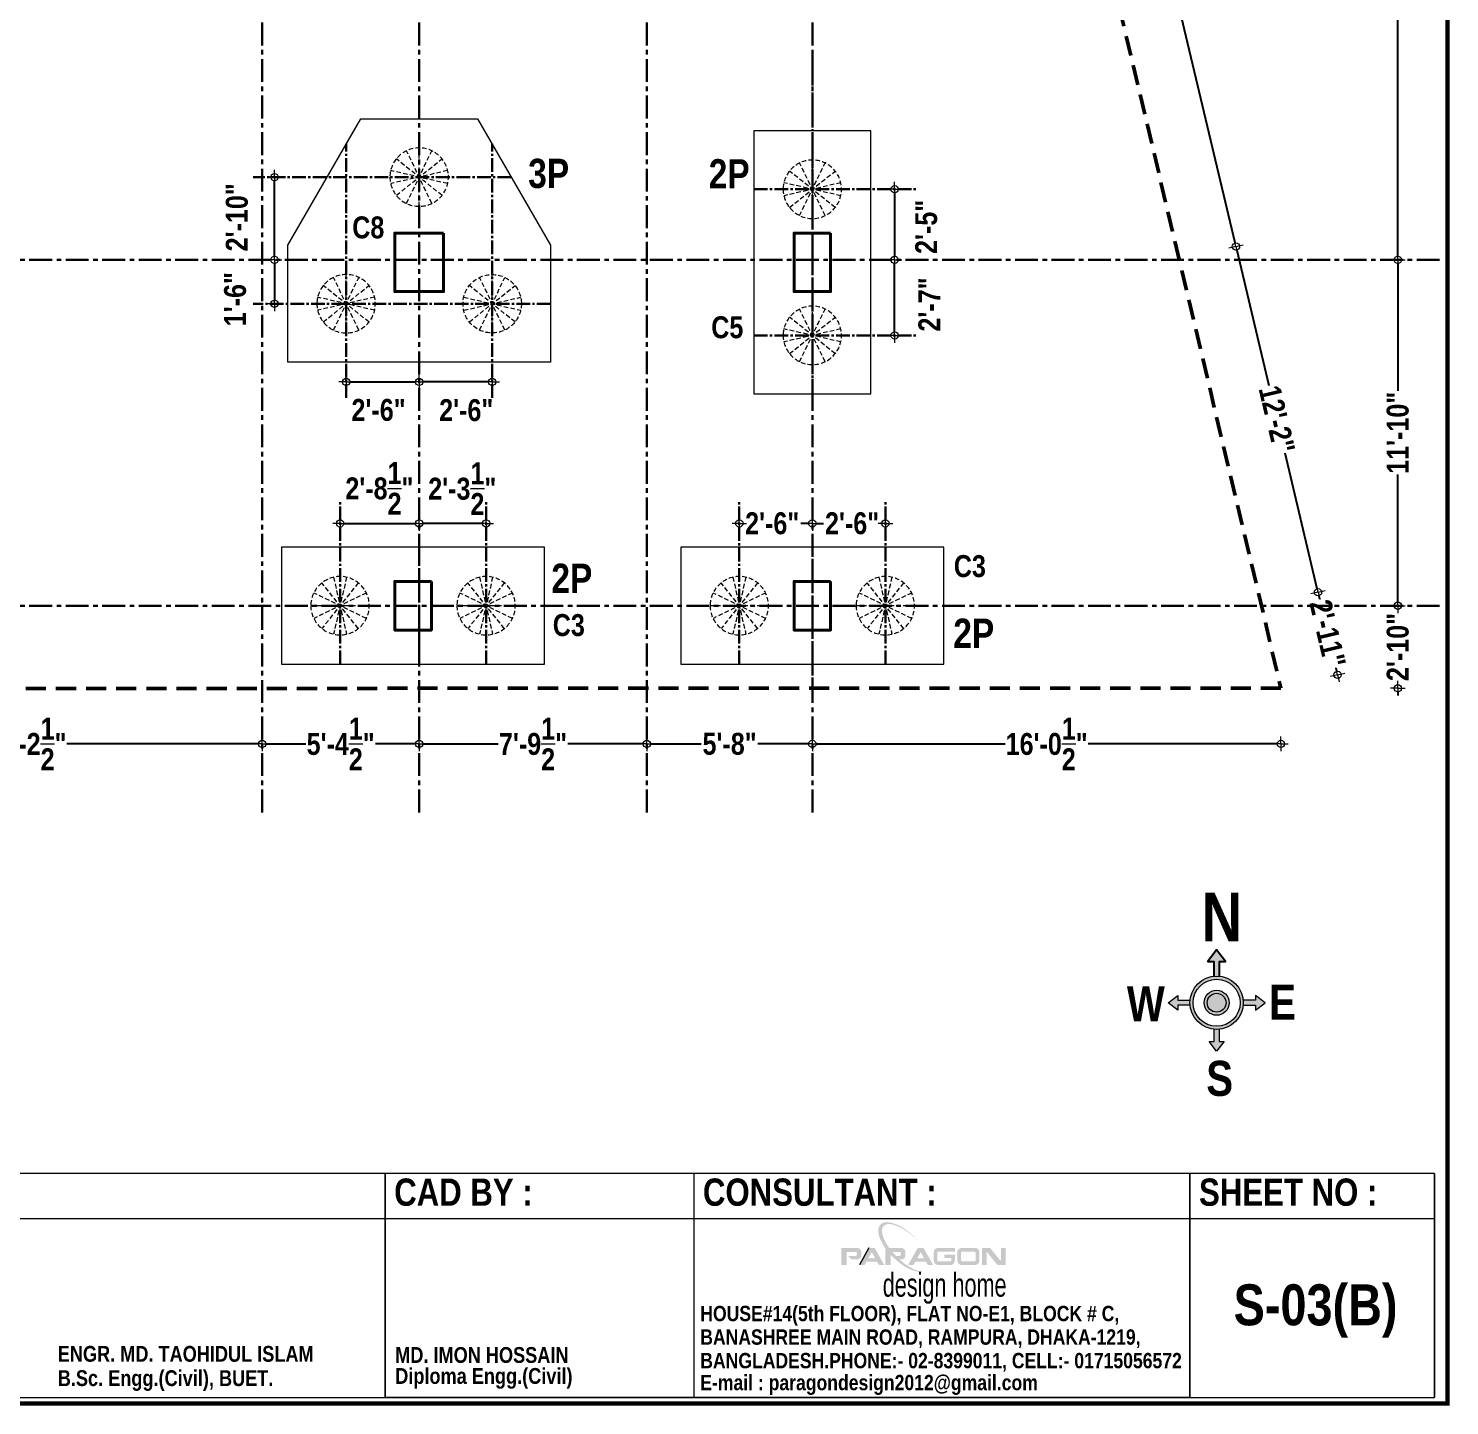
# Model space of a CAD drawing. Header units: inches. Extents: x 64086 to 138972, y -13497 to 16809.
# Drawn here: x 99303 to 99887, y -13497 to -12932 of the extents above; entities that cross this region are included whole.
import ezdxf
from ezdxf.enums import TextEntityAlignment as Align

# ---------------------------------------------------------------- set-up
doc = ezdxf.new("R2010")
doc.units = ezdxf.units.IN
doc.header["$LTSCALE"] = 0.5
doc.header["$MEASUREMENT"] = 0
doc.header["$PDMODE"] = 2
for name, pattern in [('CENTER', [2, 1.25, -0.25, 0.25, -0.25]), ('CENTER2', [1.125, 0.75, -0.125, 0.125, -0.125]), ('DASHED', [0.75, 0.5, -0.25]), ('DASHED2', [0.375, 0.25, -0.125])]:
    doc.linetypes.add(name, pattern=pattern)
for name, color, linetype, lineweight in [('A-LINE', 252, 'Continuous', 15), ('A-TAXT', 250, 'Continuous', 25), ('Boundary', 6, 'DASHED', 50), ('BOX', 253, 'Continuous', 15), ('C.L.', 17, 'CENTER', 13), ('C.Line', 135, 'CENTER2', 13), ('Colm txt', 3, 'Continuous', 9), ('Column', 1, 'Continuous', 40), ('DIM', 5, 'Continuous', 13), ('LOGO', 7, 'Continuous', 9), ('P.cap', 4, 'Continuous', 20), ('P.Text', 6, 'Continuous', 5), ('pile', 243, 'DASHED2', 20), ('TITLE', 7, 'Continuous', 9)]:
    doc.layers.add(name, color=color, linetype=linetype, lineweight=lineweight)
doc.styles.add('SIMPLEX', font='ARIALNB.TTF')
doc.styles.get("Standard").update_dxf_attribs({"font": 'ARIALNB.TTF'})
doc.styles.add('STYLE1', font='ARIALN.TTF', dxfattribs={"width": 0.8})
doc.dimstyles.new('Column Dim', dxfattribs={"dimtxt": 9, "dimasz": 1.5, "dimexe": 13.25, "dimexo": 11, "dimgap": 1, "dimtad": 0, "dimdec": 1, "dimzin": 0, "dimdsep": 46, "dimlunit": 4, "dimtxsty": 'Standard', "dimblk": 'DIM', "dimcen": 0, "dimse1": 1, "dimse2": 1, "dimclrd": 5, "dimclre": 5, "dimclrt": 7, "dimadec": 0, "dimazin": 0, "dimtfac": 1, "dimtdec": 1, "dimtofl": 0, "dimtmove": 2, "dimatfit": 3, "dimldrblk": 'DIM', "dimfxl": 1, "dimtolj": 1, "dimtzin": 0, "dimarcsym": 0})

# ---------------------------------------------------------------- blocks, each defined once
blk = doc.blocks.new('DIM')
at = {"layer": 'DIM'}
for q in [(-2, 0), (0, 2), (0, -2), (2, 0)]:
    blk.add_line((0, 0), q, dxfattribs=at)
blk.add_circle((0, 0), 1, dxfattribs=at)
blk = doc.blocks.new('*D63')
at = {"layer": 'Defpoints', "color": 0, "ltscale": 15, "transparency": 16777216}
for p in [(99799.22, -13021.25), (99775.95, -13026.77), (99809.66, -13168.77)]:
    blk.add_point(p, dxfattribs=at)
at = {"layer": 'DIM', "color": 5, "lineweight": -2, "ltscale": 15, "transparency": 16777216}
for p, q in [((99799.57, -13022.71), (99812.77, -13078.32)), ((99832.58, -13161.79), (99819.38, -13106.19))]:
    blk.add_line(p, q, dxfattribs=at)
at = {"layer": 'DIM', "color": 5, "lineweight": -2, "ltscale": 15, "transparency": 16777216, "xscale": 1.5, "yscale": 1.5, "zscale": 1.5}
for p, rotation in [((99799.22, -13021.25), 103.3517985176645), ((99832.92, -13163.25), 283.3517985176646)]:
    blk.add_blockref('DIM', p, dxfattribs=dict(at, rotation=rotation))
at = {"layer": 'DIM', "color": 7, "ltscale": 15, "transparency": 16777216, "insert": (99816.07, -13092.25), "char_height": 9, "attachment_point": 5, "rotation": 283.3518}
blk.add_mtext('\\A1;12\'-2"', dxfattribs=at)
blk = doc.blocks.new('*D64')
at = {"layer": 'Defpoints', "color": 0, "ltscale": 15, "transparency": 16777216}
for p in [(99742.88, -12783.88), (99719.61, -12789.41), (99775.95, -13026.77)]:
    blk.add_point(p, dxfattribs=at)
at = {"layer": 'DIM', "color": 5, "lineweight": -2, "ltscale": 15, "transparency": 16777216}
for p, q in [((99743.23, -12785.34), (99767.68, -12888.36)), ((99798.87, -13019.79), (99774.42, -12916.77))]:
    blk.add_line(p, q, dxfattribs=at)
at = {"layer": 'DIM', "color": 5, "lineweight": -2, "ltscale": 15, "transparency": 16777216, "xscale": 1.5, "yscale": 1.5, "zscale": 1.5}
for p, rotation in [((99742.88, -12783.88), 103.3517985176566), ((99799.22, -13021.25), 283.3517985176567)]:
    blk.add_blockref('DIM', p, dxfattribs=dict(at, rotation=rotation))
at = {"layer": 'DIM', "color": 7, "ltscale": 15, "transparency": 16777216, "insert": (99771.05, -12902.57), "char_height": 9, "attachment_point": 5, "rotation": 283.3518}
blk.add_mtext('\\A1;20\'-4"', dxfattribs=at)
blk = doc.blocks.new('*D72')
at = {"layer": 'Defpoints', "color": 0, "ltscale": 15, "transparency": 16777216}
for p in [(99204.67, -13225.54), (99399.15, -13225.54), (99399.15, -13225.54)]:
    blk.add_point(p, dxfattribs=at)
at = {"layer": 'DIM', "color": 5, "lineweight": -2, "ltscale": 15, "transparency": 16777216}
for p, q in [((99206.17, -13225.54), (99284.86, -13225.54)), ((99397.65, -13225.54), (99318.96, -13225.54))]:
    blk.add_line(p, q, dxfattribs=at)
at = {"layer": 'DIM', "color": 5, "lineweight": -2, "ltscale": 15, "transparency": 16777216, "xscale": 1.5, "yscale": 1.5, "zscale": 1.5, "rotation": 180}
blk.add_blockref('DIM', (99204.67, -13225.54), dxfattribs=at)
at = {"layer": 'DIM', "color": 5, "lineweight": -2, "ltscale": 15, "transparency": 16777216, "xscale": 1.5, "yscale": 1.5, "zscale": 1.5}
blk.add_blockref('DIM', (99399.15, -13225.54), dxfattribs=at)
at = {"layer": 'DIM', "color": 7, "ltscale": 15, "transparency": 16777216, "insert": (99301.91, -13225.54), "char_height": 9, "attachment_point": 5}
blk.add_mtext('\\A1;16\'-2{\\H1.000000x;\\S1/2;}"', dxfattribs=at)
blk = doc.blocks.new('*D73')
at = {"layer": 'Defpoints', "color": 0, "ltscale": 15, "transparency": 16777216}
for p in [(99399.15, -13225.54), (99463.65, -13225.54), (99463.65, -13225.54)]:
    blk.add_point(p, dxfattribs=at)
at = {"layer": 'DIM', "color": 5, "lineweight": -2, "ltscale": 15, "transparency": 16777216}
for p, q in [((99400.65, -13225.54), (99417.04, -13225.54)), ((99462.15, -13225.54), (99445.77, -13225.54))]:
    blk.add_line(p, q, dxfattribs=at)
at = {"layer": 'DIM', "color": 5, "lineweight": -2, "ltscale": 15, "transparency": 16777216, "xscale": 1.5, "yscale": 1.5, "zscale": 1.5, "rotation": 180}
blk.add_blockref('DIM', (99399.15, -13225.54), dxfattribs=at)
at = {"layer": 'DIM', "color": 5, "lineweight": -2, "ltscale": 15, "transparency": 16777216, "xscale": 1.5, "yscale": 1.5, "zscale": 1.5}
blk.add_blockref('DIM', (99463.65, -13225.54), dxfattribs=at)
at = {"layer": 'DIM', "color": 7, "ltscale": 15, "transparency": 16777216, "insert": (99431.4, -13225.54), "char_height": 9, "attachment_point": 5}
blk.add_mtext('\\A1;5\'-4{\\H1.000000x;\\S1/2;}"', dxfattribs=at)
blk = doc.blocks.new('*D74')
at = {"layer": 'Defpoints', "color": 0, "ltscale": 15, "transparency": 16777216}
for p in [(99463.65, -13225.54), (99557.18, -13225.54), (99557.18, -13225.54)]:
    blk.add_point(p, dxfattribs=at)
at = {"layer": 'DIM', "color": 5, "lineweight": -2, "ltscale": 15, "transparency": 16777216}
for p, q in [((99465.15, -13225.54), (99496.04, -13225.54)), ((99555.68, -13225.54), (99524.79, -13225.54))]:
    blk.add_line(p, q, dxfattribs=at)
at = {"layer": 'DIM', "color": 5, "lineweight": -2, "ltscale": 15, "transparency": 16777216, "xscale": 1.5, "yscale": 1.5, "zscale": 1.5, "rotation": 180}
blk.add_blockref('DIM', (99463.65, -13225.54), dxfattribs=at)
at = {"layer": 'DIM', "color": 5, "lineweight": -2, "ltscale": 15, "transparency": 16777216, "xscale": 1.5, "yscale": 1.5, "zscale": 1.5}
blk.add_blockref('DIM', (99557.18, -13225.54), dxfattribs=at)
at = {"layer": 'DIM', "color": 7, "ltscale": 15, "transparency": 16777216, "insert": (99510.42, -13225.54), "char_height": 9, "attachment_point": 5}
blk.add_mtext('\\A1;7\'-9{\\H1.000000x;\\S1/2;}"', dxfattribs=at)
blk = doc.blocks.new('*D75')
at = {"layer": 'Defpoints', "color": 0, "ltscale": 15, "transparency": 16777216}
for p in [(99557.18, -13225.54), (99625.18, -13225.54), (99625.18, -13225.54)]:
    blk.add_point(p, dxfattribs=at)
at = {"layer": 'DIM', "color": 5, "lineweight": -2, "ltscale": 15, "transparency": 16777216}
for p, q in [((99558.68, -13225.54), (99579.55, -13225.54)), ((99623.68, -13225.54), (99602.81, -13225.54))]:
    blk.add_line(p, q, dxfattribs=at)
at = {"layer": 'DIM', "color": 5, "lineweight": -2, "ltscale": 15, "transparency": 16777216, "xscale": 1.5, "yscale": 1.5, "zscale": 1.5, "rotation": 180}
blk.add_blockref('DIM', (99557.18, -13225.54), dxfattribs=at)
at = {"layer": 'DIM', "color": 5, "lineweight": -2, "ltscale": 15, "transparency": 16777216, "xscale": 1.5, "yscale": 1.5, "zscale": 1.5}
blk.add_blockref('DIM', (99625.18, -13225.54), dxfattribs=at)
at = {"layer": 'DIM', "color": 7, "ltscale": 15, "transparency": 16777216, "insert": (99591.18, -13225.54), "char_height": 9, "attachment_point": 5}
blk.add_mtext('\\A1;5\'-8"', dxfattribs=at)
blk = doc.blocks.new('*D76')
at = {"layer": 'Defpoints', "color": 0, "ltscale": 15, "transparency": 16777216}
for p in [(99817.7, -13202.68), (99625.18, -13225.54), (99817.7, -13225.54)]:
    blk.add_point(p, dxfattribs=at)
at = {"layer": 'DIM', "color": 5, "lineweight": -2, "ltscale": 15, "transparency": 16777216}
for p, q in [((99626.68, -13225.54), (99704.39, -13225.54)), ((99816.2, -13225.54), (99738.49, -13225.54))]:
    blk.add_line(p, q, dxfattribs=at)
at = {"layer": 'DIM', "color": 5, "lineweight": -2, "ltscale": 15, "transparency": 16777216, "xscale": 1.5, "yscale": 1.5, "zscale": 1.5, "rotation": 180}
blk.add_blockref('DIM', (99625.18, -13225.54), dxfattribs=at)
at = {"layer": 'DIM', "color": 5, "lineweight": -2, "ltscale": 15, "transparency": 16777216, "xscale": 1.5, "yscale": 1.5, "zscale": 1.5}
blk.add_blockref('DIM', (99817.7, -13225.54), dxfattribs=at)
at = {"layer": 'DIM', "color": 7, "ltscale": 15, "transparency": 16777216, "insert": (99721.44, -13225.54), "char_height": 9, "attachment_point": 5}
blk.add_mtext('\\A1;16\'-0{\\H1.000000x;\\S1/2;}"', dxfattribs=at)
blk = doc.blocks.new('*D77')
at = {"layer": 'Defpoints', "color": 0, "ltscale": 15, "transparency": 16777216}
for p in [(99809.66, -13168.77), (99840.97, -13197.16), (99817.7, -13202.68)]:
    blk.add_point(p, dxfattribs=at)
at = {"layer": 'DIM', "color": 5, "lineweight": -2, "ltscale": 15, "transparency": 16777216}
for p, q in [((99833.27, -13164.71), (99833.58, -13166)), ((99840.63, -13195.7), (99840.32, -13194.41))]:
    blk.add_line(p, q, dxfattribs=at)
at = {"layer": 'DIM', "color": 5, "lineweight": -2, "ltscale": 15, "transparency": 16777216, "xscale": 1.5, "yscale": 1.5, "zscale": 1.5}
for p, rotation in [((99832.92, -13163.25), 103.3517985176566), ((99840.97, -13197.16), 283.3517985176567)]:
    blk.add_blockref('DIM', p, dxfattribs=dict(at, rotation=rotation))
at = {"layer": 'DIM', "color": 7, "ltscale": 15, "transparency": 16777216, "insert": (99836.95, -13180.21), "char_height": 9, "attachment_point": 5, "rotation": 283.3518}
blk.add_mtext('\\A1;2\'-11"', dxfattribs=at)
blk = doc.blocks.new('*D78')
at = {"layer": 'Defpoints', "color": 0, "ltscale": 15, "transparency": 16777216}
for p in [(99817.7, -13168.77), (99865.7, -13168.77), (99817.7, -13202.68)]:
    blk.add_point(p, dxfattribs=at)
at = {"layer": 'DIM', "color": 5, "lineweight": -2, "ltscale": 15, "transparency": 16777216}
for p, q in [((99865.7, -13167.27), (99865.7, -13165.77)), ((99865.7, -13204.18), (99865.7, -13205.68))]:
    blk.add_line(p, q, dxfattribs=at)
at = {"layer": 'DIM', "color": 5, "lineweight": -2, "ltscale": 15, "transparency": 16777216, "xscale": 1.5, "yscale": 1.5, "zscale": 1.5}
for p, rotation in [((99865.7, -13168.77), 270), ((99865.7, -13202.68), 90)]:
    blk.add_blockref('DIM', p, dxfattribs=dict(at, rotation=rotation))
at = {"layer": 'DIM', "color": 7, "ltscale": 15, "transparency": 16777216, "insert": (99865.7, -13185.73), "char_height": 9, "attachment_point": 5, "rotation": 90}
blk.add_mtext('\\A1;2\'-10"', dxfattribs=at)
blk = doc.blocks.new('*D79')
at = {"layer": 'Defpoints', "color": 0, "ltscale": 15, "transparency": 16777216}
for p in [(99850.43, -13026.77), (99865.7, -13026.77), (99817.7, -13168.77)]:
    blk.add_point(p, dxfattribs=at)
at = {"layer": 'DIM', "color": 5, "lineweight": -2, "ltscale": 15, "transparency": 16777216}
for p, q in [((99865.7, -13028.27), (99865.7, -13080.59)), ((99865.7, -13167.27), (99865.7, -13114.96))]:
    blk.add_line(p, q, dxfattribs=at)
at = {"layer": 'DIM', "color": 5, "lineweight": -2, "ltscale": 15, "transparency": 16777216, "xscale": 1.5, "yscale": 1.5, "zscale": 1.5}
for p, rotation in [((99865.7, -13026.77), 90), ((99865.7, -13168.77), 270)]:
    blk.add_blockref('DIM', p, dxfattribs=dict(at, rotation=rotation))
at = {"layer": 'DIM', "color": 7, "ltscale": 15, "transparency": 16777216, "insert": (99865.7, -13097.77), "char_height": 9, "attachment_point": 5, "rotation": 90}
blk.add_mtext('\\A1;11\'-10"', dxfattribs=at)
blk = doc.blocks.new('*D80')
at = {"layer": 'Defpoints', "color": 0, "ltscale": 15, "transparency": 16777216}
for p in [(99564.68, -12789.41), (99865.7, -12789.41), (99850.43, -13026.77)]:
    blk.add_point(p, dxfattribs=at)
at = {"layer": 'DIM', "color": 5, "lineweight": -2, "ltscale": 15, "transparency": 16777216}
for p, q in [((99865.7, -12790.91), (99865.7, -12891.04)), ((99865.7, -13025.27), (99865.7, -12925.14))]:
    blk.add_line(p, q, dxfattribs=at)
at = {"layer": 'DIM', "color": 5, "lineweight": -2, "ltscale": 15, "transparency": 16777216, "xscale": 1.5, "yscale": 1.5, "zscale": 1.5}
for p, rotation in [((99865.7, -12789.41), 90), ((99865.7, -13026.77), 270)]:
    blk.add_blockref('DIM', p, dxfattribs=dict(at, rotation=rotation))
at = {"layer": 'DIM', "color": 7, "ltscale": 15, "transparency": 16777216, "insert": (99865.7, -12908.09), "char_height": 9, "attachment_point": 5, "rotation": 90}
blk.add_mtext('\\A1;19\'-9{\\H1.000000x;\\S1/2;}"', dxfattribs=at)
blk = doc.blocks.new('PILE')
at = {"layer": 'pile', "ltscale": 15}
for p, q in [((-10, 12), (-10, -12)), ((-10, 12), (-10, -12)), ((-19.38, 7.48), (-0.62, -7.48)), ((-0.62, 7.48), (-19.38, -7.48)), ((-19.38, 7.48), (-0.62, -7.48)), ((-0.62, 7.48), (-19.38, -7.48)), ((-15.21, 10.81), (-4.79, -10.81)), ((-4.79, 10.81), (-15.21, -10.81)), ((-15.21, 10.81), (-4.79, -10.81)), ((-4.79, 10.81), (-15.21, -10.81)), ((1.7, -2.67), (-21.7, 2.67)), ((1.7, 2.67), (-21.7, -2.67)), ((1.7, -2.67), (-21.7, 2.67)), ((1.7, 2.67), (-21.7, -2.67))]:
    blk.add_line(p, q, dxfattribs=at)
blk.add_circle((-10, 0), 12, dxfattribs=at)
blk = doc.blocks.new('*D94')
at = {"layer": 'Defpoints', "color": 0, "ltscale": 15, "transparency": 16777216}
for p in [(99463.65, -13134.98), (99431.15, -13144.65), (99463.65, -13144.77)]:
    blk.add_point(p, dxfattribs=at)
at = {"layer": 'DIM', "color": 5, "lineweight": -2, "ltscale": 15, "transparency": 16777216}
blk.add_line((99432.65, -13134.98), (99462.15, -13134.98), dxfattribs=at)
at = {"layer": 'DIM', "color": 5, "lineweight": -2, "ltscale": 15, "transparency": 16777216, "xscale": 1.5, "yscale": 1.5, "zscale": 1.5, "rotation": 180}
blk.add_blockref('DIM', (99431.15, -13134.98), dxfattribs=at)
at = {"layer": 'DIM', "color": 5, "lineweight": -2, "ltscale": 15, "transparency": 16777216, "xscale": 1.5, "yscale": 1.5, "zscale": 1.5}
blk.add_blockref('DIM', (99463.65, -13134.98), dxfattribs=at)
at = {"layer": 'DIM', "color": 7, "ltscale": 15, "transparency": 16777216, "insert": (99447.31, -13120.59), "char_height": 9, "attachment_point": 5}
blk.add_mtext('\\A1;2\'-8{\\H1.000000x;\\S1/2;}"', dxfattribs=at)
blk = doc.blocks.new('*D95')
at = {"layer": 'Defpoints', "color": 0, "ltscale": 15, "transparency": 16777216}
for p in [(99463.65, -13134.98), (99463.65, -13144.77), (99491.15, -13144.65)]:
    blk.add_point(p, dxfattribs=at)
at = {"layer": 'DIM', "color": 5, "lineweight": -2, "ltscale": 15, "transparency": 16777216}
blk.add_line((99489.65, -13134.98), (99465.15, -13134.98), dxfattribs=at)
at = {"layer": 'DIM', "color": 5, "lineweight": -2, "ltscale": 15, "transparency": 16777216, "xscale": 1.5, "yscale": 1.5, "zscale": 1.5, "rotation": 180}
blk.add_blockref('DIM', (99463.65, -13134.98), dxfattribs=at)
at = {"layer": 'DIM', "color": 5, "lineweight": -2, "ltscale": 15, "transparency": 16777216, "xscale": 1.5, "yscale": 1.5, "zscale": 1.5}
blk.add_blockref('DIM', (99491.15, -13134.98), dxfattribs=at)
at = {"layer": 'DIM', "color": 7, "ltscale": 15, "transparency": 16777216, "insert": (99481.36, -13120.71), "char_height": 9, "attachment_point": 5}
blk.add_mtext('\\A1;2\'-3{\\H1.000000x;\\S1/2;}"', dxfattribs=at)
blk = doc.blocks.new('*D96')
at = {"layer": 'Defpoints', "color": 0, "ltscale": 15, "transparency": 16777216}
for p in [(99625.18, -13134.98), (99595.18, -13144.65), (99625.18, -13158.77)]:
    blk.add_point(p, dxfattribs=at)
at = {"layer": 'DIM', "color": 5, "lineweight": -2, "ltscale": 15, "transparency": 16777216}
for p, q in [((99596.68, -13134.98), (99596.94, -13134.98)), ((99623.68, -13134.98), (99620.41, -13134.98))]:
    blk.add_line(p, q, dxfattribs=at)
at = {"layer": 'DIM', "color": 5, "lineweight": -2, "ltscale": 15, "transparency": 16777216, "xscale": 1.5, "yscale": 1.5, "zscale": 1.5, "rotation": 180}
blk.add_blockref('DIM', (99595.18, -13134.98), dxfattribs=at)
at = {"layer": 'DIM', "color": 5, "lineweight": -2, "ltscale": 15, "transparency": 16777216, "xscale": 1.5, "yscale": 1.5, "zscale": 1.5}
blk.add_blockref('DIM', (99625.18, -13134.98), dxfattribs=at)
at = {"layer": 'DIM', "color": 7, "ltscale": 15, "transparency": 16777216, "insert": (99608.68, -13134.98), "char_height": 9, "attachment_point": 5}
blk.add_mtext('\\A1;2\'-6"', dxfattribs=at)
blk = doc.blocks.new('*D97')
at = {"layer": 'Defpoints', "color": 0, "ltscale": 15, "transparency": 16777216}
for p in [(99625.18, -13134.98), (99655.18, -13144.65), (99625.18, -13158.77)]:
    blk.add_point(p, dxfattribs=at)
at = {"layer": 'DIM', "color": 5, "lineweight": -2, "ltscale": 15, "transparency": 16777216}
for p, q in [((99626.68, -13134.98), (99629.77, -13134.98)), ((99653.68, -13134.98), (99653.24, -13134.98))]:
    blk.add_line(p, q, dxfattribs=at)
at = {"layer": 'DIM', "color": 5, "lineweight": -2, "ltscale": 15, "transparency": 16777216, "xscale": 1.5, "yscale": 1.5, "zscale": 1.5, "rotation": 180}
blk.add_blockref('DIM', (99625.18, -13134.98), dxfattribs=at)
at = {"layer": 'DIM', "color": 5, "lineweight": -2, "ltscale": 15, "transparency": 16777216, "xscale": 1.5, "yscale": 1.5, "zscale": 1.5}
blk.add_blockref('DIM', (99655.18, -13134.98), dxfattribs=at)
at = {"layer": 'DIM', "color": 7, "ltscale": 15, "transparency": 16777216, "insert": (99641.5, -13134.98), "char_height": 9, "attachment_point": 5}
blk.add_mtext('\\A1;2\'-6"', dxfattribs=at)
blk = doc.blocks.new('*D98')
at = {"layer": 'Defpoints', "color": 0, "ltscale": 15, "transparency": 16777216}
for p in [(99649.3, -12997.77), (99649.3, -13026.77), (99658.98, -13026.77)]:
    blk.add_point(p, dxfattribs=at)
at = {"layer": 'DIM', "color": 5, "lineweight": -2, "ltscale": 15, "transparency": 16777216}
blk.add_line((99658.98, -12999.27), (99658.98, -13025.27), dxfattribs=at)
at = {"layer": 'DIM', "color": 5, "lineweight": -2, "ltscale": 15, "transparency": 16777216, "xscale": 1.5, "yscale": 1.5, "zscale": 1.5}
for p, rotation in [((99658.98, -12997.77), 90), ((99658.98, -13026.77), 270)]:
    blk.add_blockref('DIM', p, dxfattribs=dict(at, rotation=rotation))
at = {"layer": 'DIM', "color": 7, "ltscale": 15, "transparency": 16777216, "insert": (99672, -13013.21), "char_height": 9, "attachment_point": 5, "rotation": 90}
blk.add_mtext('\\A1;2\'-5"', dxfattribs=at)
blk = doc.blocks.new('*D99')
at = {"layer": 'Defpoints', "color": 0, "ltscale": 15, "transparency": 16777216}
for p in [(99649.3, -13026.77), (99658.98, -13026.77), (99649.3, -13057.77)]:
    blk.add_point(p, dxfattribs=at)
at = {"layer": 'DIM', "color": 5, "lineweight": -2, "ltscale": 15, "transparency": 16777216}
blk.add_line((99658.98, -13056.27), (99658.98, -13028.27), dxfattribs=at)
at = {"layer": 'DIM', "color": 5, "lineweight": -2, "ltscale": 15, "transparency": 16777216, "xscale": 1.5, "yscale": 1.5, "zscale": 1.5}
for p, rotation in [((99658.98, -13026.77), 90), ((99658.98, -13057.77), 270)]:
    blk.add_blockref('DIM', p, dxfattribs=dict(at, rotation=rotation))
at = {"layer": 'DIM', "color": 7, "ltscale": 15, "transparency": 16777216, "insert": (99673.24, -13045.08), "char_height": 9, "attachment_point": 5, "rotation": 90}
blk.add_mtext('\\A1;2\'-7"', dxfattribs=at)
blk = doc.blocks.new('*D100')
at = {"layer": 'Defpoints', "color": 0, "ltscale": 15, "transparency": 16777216}
for p in [(99433.65, -13068.77), (99463.65, -13068.77), (99463.65, -13076.89)]:
    blk.add_point(p, dxfattribs=at)
at = {"layer": 'DIM', "color": 5, "lineweight": -2, "ltscale": 15, "transparency": 16777216}
blk.add_line((99435.15, -13076.89), (99462.15, -13076.89), dxfattribs=at)
at = {"layer": 'DIM', "color": 5, "lineweight": -2, "ltscale": 15, "transparency": 16777216, "xscale": 1.5, "yscale": 1.5, "zscale": 1.5, "rotation": 180}
blk.add_blockref('DIM', (99433.65, -13076.89), dxfattribs=at)
at = {"layer": 'DIM', "color": 5, "lineweight": -2, "ltscale": 15, "transparency": 16777216, "xscale": 1.5, "yscale": 1.5, "zscale": 1.5}
blk.add_blockref('DIM', (99463.65, -13076.89), dxfattribs=at)
at = {"layer": 'DIM', "color": 7, "ltscale": 15, "transparency": 16777216, "insert": (99446.97, -13088.43), "char_height": 9, "attachment_point": 5}
blk.add_mtext('\\A1;2\'-6"', dxfattribs=at)
blk = doc.blocks.new('*D101')
at = {"layer": 'Defpoints', "color": 0, "ltscale": 15, "transparency": 16777216}
for p in [(99463.65, -13068.77), (99493.65, -13068.77), (99463.65, -13076.89)]:
    blk.add_point(p, dxfattribs=at)
at = {"layer": 'DIM', "color": 5, "lineweight": -2, "ltscale": 15, "transparency": 16777216}
blk.add_line((99492.15, -13076.89), (99465.15, -13076.89), dxfattribs=at)
at = {"layer": 'DIM', "color": 5, "lineweight": -2, "ltscale": 15, "transparency": 16777216, "xscale": 1.5, "yscale": 1.5, "zscale": 1.5, "rotation": 180}
blk.add_blockref('DIM', (99463.65, -13076.89), dxfattribs=at)
at = {"layer": 'DIM', "color": 5, "lineweight": -2, "ltscale": 15, "transparency": 16777216, "xscale": 1.5, "yscale": 1.5, "zscale": 1.5}
blk.add_blockref('DIM', (99493.65, -13076.89), dxfattribs=at)
at = {"layer": 'DIM', "color": 7, "ltscale": 15, "transparency": 16777216, "insert": (99482.99, -13088.51), "char_height": 9, "attachment_point": 5}
blk.add_mtext('\\A1;2\'-6"', dxfattribs=at)
blk = doc.blocks.new('*D102')
at = {"layer": 'Defpoints', "color": 0, "ltscale": 15, "transparency": 16777216}
for p in [(99404.19, -12992.77), (99425.81, -12992.77), (99409.65, -13026.77)]:
    blk.add_point(p, dxfattribs=at)
at = {"layer": 'DIM', "color": 5, "lineweight": -2, "ltscale": 15, "transparency": 16777216}
blk.add_line((99404.19, -13025.27), (99404.19, -12994.27), dxfattribs=at)
at = {"layer": 'DIM', "color": 5, "lineweight": -2, "ltscale": 15, "transparency": 16777216, "xscale": 1.5, "yscale": 1.5, "zscale": 1.5}
for p, rotation in [((99404.19, -12992.77), 90), ((99404.19, -13026.77), 270)]:
    blk.add_blockref('DIM', p, dxfattribs=dict(at, rotation=rotation))
at = {"layer": 'DIM', "color": 7, "ltscale": 15, "transparency": 16777216, "insert": (99388.78, -13009.28), "char_height": 9, "attachment_point": 5, "rotation": 90}
blk.add_mtext('\\A1;2\'-10"', dxfattribs=at)
blk = doc.blocks.new('*D103')
at = {"layer": 'Defpoints', "color": 0, "ltscale": 15, "transparency": 16777216}
for p in [(99409.65, -13026.77), (99404.19, -13044.77), (99409.65, -13044.77)]:
    blk.add_point(p, dxfattribs=at)
at = {"layer": 'DIM', "color": 5, "lineweight": -2, "ltscale": 15, "transparency": 16777216}
blk.add_line((99404.19, -13028.27), (99404.19, -13043.27), dxfattribs=at)
at = {"layer": 'DIM', "color": 5, "lineweight": -2, "ltscale": 15, "transparency": 16777216, "xscale": 1.5, "yscale": 1.5, "zscale": 1.5}
for p, rotation in [((99404.19, -13026.77), 90), ((99404.19, -13044.77), 270)]:
    blk.add_blockref('DIM', p, dxfattribs=dict(at, rotation=rotation))
at = {"layer": 'DIM', "color": 7, "ltscale": 15, "transparency": 16777216, "insert": (99388.06, -13042.89), "char_height": 9, "attachment_point": 5, "rotation": 90}
blk.add_mtext('\\A1;1\'-6"', dxfattribs=at)

msp = doc.modelspace()

# ---------------------------------------------------------------- hatches: boundary and pattern name
at = {"layer": 'A-LINE', "ltscale": 5}
for color, points in [(1, [(99790.07, -13320.92, -0.023014), (99791.28, -13320.86, -0.023014), (99792.48, -13320.92), (99792.48, -13314.86), (99794.9, -13314.86), (99791.28, -13310.07), (99787.65, -13314.86), (99790.07, -13314.86)]), (256, [(99780.37, -13330.81, 0.046053), (99780.37, -13332.82), (99775.32, -13332.82), (99775.32, -13334.84), (99771.33, -13331.82), (99775.32, -13328.8), (99775.32, -13330.81)]), (1, [(99791.28, -13327.95, 1), (99791.28, -13335.68, 1)]), (256, [(99802.18, -13330.81, -0.046053), (99802.18, -13332.82), (99807.23, -13332.82), (99807.23, -13334.84), (99811.22, -13331.82), (99807.23, -13328.8), (99807.23, -13330.81)]), (256, [(99790.27, -13342.73, 0.046053), (99792.28, -13342.73), (99792.28, -13347.77), (99794.3, -13347.77), (99791.28, -13351.77), (99788.26, -13347.77), (99790.27, -13347.77)])]:
    msp.add_hatch(color=color, dxfattribs=at).paths.add_polyline_path(points)
h = msp.add_hatch(color=256, dxfattribs=at)
h.paths.add_polyline_path([(99780.32, -13331.82), (99781.61, -13331.82, -0.414214), (99791.28, -13322.15), (99791.28, -13320.86, 0.414214)])
h.paths.add_polyline_path([(99781.61, -13331.82), (99780.32, -13331.82, 0.414214), (99791.28, -13342.77), (99791.28, -13341.48, -0.414214)])
h.paths.add_polyline_path([(99802.23, -13331.82), (99800.94, -13331.82, -0.414214), (99791.28, -13341.48), (99791.28, -13342.77, 0.414214)])
h.paths.add_polyline_path([(99800.94, -13331.82), (99802.23, -13331.82, 0.414214), (99791.28, -13320.86), (99791.28, -13322.15, -0.414214)])
h = msp.add_hatch(color=256, dxfattribs=at)
h.paths.add_polyline_path([(99787.41, -13331.82), (99786.12, -13331.82, 0.414214), (99791.28, -13336.97), (99791.28, -13335.68, -0.414214)])
h.paths.add_polyline_path([(99791.28, -13335.68), (99791.28, -13336.97, 0.414214), (99796.43, -13331.82), (99795.14, -13331.82, -0.414214)])
h.paths.add_polyline_path([(99795.14, -13331.82), (99796.43, -13331.82, 0.414214), (99791.28, -13326.66), (99791.28, -13327.95, -0.414214)])
h.paths.add_polyline_path([(99791.28, -13327.95), (99791.28, -13326.66, 0.414214), (99786.12, -13331.82), (99787.41, -13331.82, -0.414214)])
at = {"layer": 'LOGO'}
h = msp.add_hatch(color=1, dxfattribs=at)
edge = h.paths.add_edge_path()
edge.add_spline(control_points=[(99656.77, -13432.51), (99656.41, -13432.02), (99655.89, -13431.2), (99655.28, -13430.12), (99654.8, -13429.2), (99654.43, -13428.34), (99654.13, -13427.52), (99653.94, -13426.78), (99653.85, -13426.03), (99653.73, -13425.17), (99653.95, -13424.36), (99654.3, -13423.64), (99654.75, -13423.22), (99655.32, -13422.94), (99656.09, -13422.64), (99657.32, -13422.69), (99658.48, -13422.97), (99659.75, -13423.39), (99660.81, -13423.87), (99661.96, -13424.47), (99663.09, -13425.16), (99664.2, -13425.87), (99665.18, -13426.63), (99665.85, -13427.09), (99666.42, -13427.57), (99666.91, -13428), (99667.37, -13428.37), (99667.92, -13428.91), (99668.31, -13429.28), (99668.65, -13429.6)], knot_values=[258.963996, 258.963996, 258.963996, 258.963996, 285.904919, 302.27791, 314.154415, 332.281445, 343.784535, 353.249879, 366.127981, 377.688105, 391.308015, 402.948616, 412.835523, 418.412108, 431.020299, 449.243688, 471.980761, 484.139197, 508.802724, 523.531398, 542.021258, 567.819106, 582.5453, 597.340247, 603.575496, 615.935548, 626.506938, 629.58018, 650.393618, 650.393618, 650.393618, 650.393618], degree=3, periodic=0)
edge.add_spline(control_points=[(99668.65, -13429.6), (99668.27, -13429.19), (99667.48, -13428.33), (99666.33, -13427.23), (99665.16, -13426.27), (99664.17, -13425.4), (99663.04, -13424.68), (99662.1, -13424.05), (99661.15, -13423.55), (99660.41, -13423.15), (99659.55, -13422.78), (99658.72, -13422.44), (99657.69, -13422.19), (99656.75, -13421.96), (99655.82, -13421.9), (99654.95, -13422), (99654.14, -13422.21), (99653.45, -13422.65), (99652.95, -13423.13), (99652.55, -13423.89), (99652.25, -13424.75), (99652.31, -13425.65), (99652.33, -13426.41), (99652.49, -13427.17), (99652.73, -13428.1), (99653.14, -13429.07), (99653.62, -13430.05), (99654.27, -13431.26), (99654.83, -13432.12), (99655.2, -13432.64)], knot_values=[281.684012, 281.684012, 281.684012, 281.684012, 306.634723, 333.553989, 352.64665, 373.861229, 392.316075, 412.297434, 424.292997, 439.996154, 450.058038, 465.71094, 480.159241, 497.246644, 508.751394, 521.290761, 536.189363, 545.475673, 557.538704, 566.571136, 583.535546, 597.339579, 606.208439, 617.370477, 632.213241, 648.689269, 664.166597, 681.117412, 709.722412, 709.722412, 709.722412, 709.722412], degree=3, periodic=0)
edge.add_line((99655.2, -13432.64), (99655.2, -13439.47))
edge.add_line((99655.2, -13439.47), (99657.42, -13439.47))
edge.add_line((99657.42, -13439.47), (99657.42, -13435.37))
edge.add_spline(control_points=[(99657.42, -13435.37), (99657.44, -13435.39), (99658.31, -13436.33), (99659.88, -13437.77), (99661.93, -13439.33), (99663.71, -13440.49), (99665.71, -13441.54), (99667.84, -13442.22), (99669.6, -13442.49), (99670.35, -13442.33), (99670.67, -13442.27)], knot_values=[0, 0, 0, 0, 1.32181, 56.851409, 94.681681, 116.16555, 151.292731, 195.149354, 215.332904, 229.417701, 229.417701, 229.417701, 229.417701], degree=3, periodic=0)
edge.add_spline(control_points=[(99670.67, -13442.27), (99670.56, -13442.25), (99670.25, -13442.18), (99669.67, -13442.17), (99668.87, -13442.02), (99668.11, -13441.72), (99667.18, -13441.41), (99666.05, -13440.86), (99664.58, -13439.96), (99662.81, -13438.8), (99661.65, -13437.8), (99661.03, -13437.23), (99661.01, -13437.21)], knot_values=[0, 0, 0, 0, 4.816734, 13.935564, 25.808706, 41.200712, 50.2385, 69.458596, 96.706877, 127.188599, 163.680662, 164.765735, 164.765735, 164.765735, 164.765735], degree=3, periodic=0)
edge.add_line((99661.01, -13437.21), (99661.91, -13437.21))
edge.add_arc((99661.77, -13435.56), 1.66, 274.74565, 354.11144)
edge.add_line((99663.42, -13435.73), (99663.42, -13434.19))
edge.add_arc((99661.73, -13434.19), 1.68, 0, 90)
edge.add_line((99661.73, -13432.51), (99656.77, -13432.51))
edge = h.paths.add_edge_path(flags=16)
edge.add_line((99658.06, -13434.14), (99661.02, -13434.14))
edge.add_arc((99661.02, -13434.75), 0.606, 0, 90, ccw=False)
edge.add_line((99661.63, -13434.75), (99661.63, -13435.16))
edge.add_arc((99661.02, -13435.16), 0.606, -90, 0, ccw=False)
edge.add_line((99661.02, -13435.76), (99659.51, -13435.76))
edge.add_spline(control_points=[(99659.51, -13435.76), (99659.02, -13435.25), (99658.55, -13434.71), (99658.08, -13434.15), (99658.06, -13434.14)], knot_values=[195.721985, 195.721985, 195.721985, 195.721985, 227.28074, 228.049429, 228.049429, 228.049429, 228.049429], degree=3, periodic=0)
for points in [[(99637.07, -13432.51), (99637.07, -13439.47), (99639.29, -13439.47), (99639.29, -13434.14), (99642.89, -13434.14, -0.414214), (99643.49, -13434.75), (99643.49, -13435.16, -0.414214), (99642.89, -13435.76), (99639.86, -13435.76), (99641.21, -13437.21), (99643.77, -13437.21, 0.36084), (99645.28, -13435.73), (99645.28, -13434.19, 0.414214), (99643.6, -13432.51)], [(99676.77, -13432.51, 0.414214), (99675.09, -13434.19), (99675.09, -13437.78, 0.414214), (99676.77, -13439.47), (99682.13, -13439.47, 0.26436), (99683.28, -13438.81), (99683.55, -13438.37, 0.135064), (99683.74, -13437.68), (99683.74, -13435.24), (99679.35, -13435.24), (99679.35, -13436.67), (99682.25, -13436.67), (99682.25, -13437.98), (99676.57, -13437.98), (99676.57, -13434), (99683.74, -13434), (99683.74, -13432.51)], [(99702.68, -13437.54), (99702.24, -13437.54), (99698.23, -13432.51), (99694.83, -13432.51), (99694.83, -13439.47), (99696.73, -13439.47), (99696.73, -13433.93), (99701.15, -13439.47), (99704.58, -13439.47), (99704.58, -13432.51), (99702.68, -13432.51)]]:
    msp.add_hatch(color=4, dxfattribs=at).paths.add_polyline_path(points)
h = msp.add_hatch(color=4, dxfattribs=at)
h.paths.add_polyline_path([(99648.37, -13432.51), (99644.49, -13439.47), (99646.67, -13439.47), (99647.39, -13438.18), (99651.79, -13438.18), (99652.51, -13439.47), (99654.68, -13439.47), (99650.8, -13432.51)])
h.paths.add_polyline_path([(99649.59, -13434.23), (99651.05, -13436.84), (99648.14, -13436.84)], flags=16)
h = msp.add_hatch(color=4, dxfattribs=at)
h.paths.add_polyline_path([(99670.88, -13432.51), (99668.45, -13432.51), (99664.56, -13439.47), (99666.75, -13439.47), (99667.47, -13438.18), (99671.87, -13438.18), (99672.59, -13439.47), (99674.76, -13439.47)])
h.paths.add_polyline_path([(99671.13, -13436.84), (99668.22, -13436.84), (99669.67, -13434.23)], flags=16)
h = msp.add_hatch(color=4, dxfattribs=at)
h.paths.add_polyline_path([(99686.21, -13432.51, 0.272776), (99684.79, -13433.93), (99684.79, -13438.05, 0.272776), (99686.21, -13439.47), (99692.38, -13439.47, 0.272776), (99693.8, -13438.05), (99693.8, -13433.93, 0.272776), (99692.38, -13432.51)])
h.paths.add_polyline_path([(99691.71, -13433.99, -0.414214), (99692.32, -13434.6), (99692.32, -13437.38, -0.414214), (99691.71, -13437.99), (99686.88, -13437.99, -0.414214), (99686.27, -13437.38), (99686.27, -13434.6, -0.414214), (99686.88, -13433.99)], flags=16)

# ---------------------------------------------------------------- linework, layer by layer
at = {"layer": 'A-LINE', "ltscale": 5}
for points in [[(99780.37, -13332.82), (99775.32, -13332.82), (99775.32, -13334.84), (99771.33, -13331.82), (99775.32, -13328.8), (99775.32, -13330.81), (99780.37, -13330.81)], [(99802.18, -13332.82), (99807.23, -13332.82), (99807.23, -13334.84), (99811.22, -13331.82), (99807.23, -13328.8), (99807.23, -13330.81), (99802.18, -13330.81)], [(99792.28, -13342.73), (99792.28, -13347.77), (99794.3, -13347.77), (99791.28, -13351.77), (99788.26, -13347.77), (99790.27, -13347.77), (99790.27, -13342.73)]]:
    msp.add_lwpolyline(points, dxfattribs=at)
for radius in [10.95, 9.66, 5.15, 3.87]:
    msp.add_circle((99791.28, -13331.82), radius, dxfattribs=at)
at = {"layer": 'A-TAXT', "color": 1}
msp.add_lwpolyline([(99792.48, -13320.92), (99792.48, -13314.86), (99794.9, -13314.86), (99791.28, -13310.07), (99787.65, -13314.86), (99790.07, -13314.86), (99790.07, -13320.92)], dxfattribs=at)
at = {"layer": 'Boundary', "ltscale": 33}
msp.add_lwpolyline([(99674.11, -12597.69), (99817.7, -13202.68), (98473.7, -13202.77), (98474.11, -12598.77), (99674.11, -12597.69)], dxfattribs=at)
msp.add_lwpolyline([(99674.11, -12597.69), (99817.7, -13202.68), (98473.7, -13202.77), (98474.11, -12598.77), (99674.11, -12597.69)], dxfattribs=at)
at = {"layer": 'BOX', "const_width": 1.78}
msp.add_lwpolyline([(99886.08, -12431.35), (98380.03, -12431.35), (98380.03, -13496.35), (99886.08, -13496.35)], close=True, dxfattribs=at)
at = {"layer": 'C.L.', "lineweight": 30, "ltscale": 15}
for p, q in [((99399.15, -13253.69), (99399.15, -12522.71)), ((99463.65, -13253.69), (99463.65, -12522.71)), ((99557.18, -13253.69), (99557.18, -12522.71)), ((99625.18, -13253.69), (99625.18, -12522.71)), ((99882.85, -13026.77), (98431.52, -13026.77)), ((99882.85, -13168.77), (98431.52, -13168.77))]:
    msp.add_line(p, q, dxfattribs=at)
at = {"layer": 'C.Line', "lineweight": 30, "ltscale": 15}
for p, q in [((99625.18, -13081.77), (99625.18, -12942.38)), ((99433.65, -13083.46), (99433.65, -12979.17)), ((99493.65, -13083.46), (99493.65, -12979.17)), ((99501.5, -12992.77), (99395.43, -12992.77)), ((99601.18, -12997.77), (99668.09, -12997.77)), ((99517.65, -13044.77), (99395.43, -13044.77)), ((99601.18, -13057.77), (99668.09, -13057.77)), ((99431.15, -13192.77), (99431.15, -13125.86)), ((99491.15, -13192.77), (99491.15, -13125.86)), ((99595.18, -13192.77), (99595.18, -13125.86)), ((99655.18, -13192.77), (99655.18, -13125.86)), ((99463.65, -13192.77), (99463.65, -13144.77)), ((99625.18, -13205.8), (99625.18, -13144.77))]:
    msp.add_line(p, q, dxfattribs=at)
at = {"layer": 'Column'}
for points in [[(99473.65, -13015.77), (99453.65, -13015.77), (99453.65, -13039.77), (99473.65, -13039.77)], [(99473.65, -13015.77), (99453.65, -13015.77), (99453.65, -13039.77), (99473.65, -13039.77)], [(99632.68, -13015.77), (99617.68, -13015.77), (99617.68, -13039.77), (99632.68, -13039.77)], [(99632.68, -13015.77), (99617.68, -13015.77), (99617.68, -13039.77), (99632.68, -13039.77)], [(99632.68, -13015.77), (99617.68, -13015.77), (99617.68, -13039.77), (99632.68, -13039.77)], [(99468.65, -13158.77), (99453.65, -13158.77), (99453.65, -13178.77), (99468.65, -13178.77)], [(99468.65, -13158.77), (99453.65, -13158.77), (99453.65, -13178.77), (99468.65, -13178.77)], [(99468.65, -13158.77), (99453.65, -13158.77), (99453.65, -13178.77), (99468.65, -13178.77)], [(99632.68, -13158.77), (99617.68, -13158.77), (99617.68, -13178.77), (99632.68, -13178.77)], [(99632.68, -13158.77), (99617.68, -13158.77), (99617.68, -13178.77), (99632.68, -13178.77)], [(99632.68, -13158.77), (99617.68, -13158.77), (99617.68, -13178.77), (99632.68, -13178.77)]]:
    msp.add_lwpolyline(points, close=True, dxfattribs=at)
at = {"layer": 'LOGO', "color": 4}
msp.add_lwpolyline([(99648.37, -13432.51), (99644.49, -13439.47)], dxfattribs=at)
at = {"layer": 'P.cap'}
msp.add_lwpolyline([(99517.65, -13020.77), (99517.65, -13068.77), (99409.65, -13068.77), (99409.65, -13020.77), (99439.65, -12968.77), (99487.65, -12968.77), (99517.65, -13020.77)], dxfattribs=at)
for points in [[(99601.18, -12973.77), (99601.18, -13081.77), (99649.18, -13081.77), (99649.18, -12973.77)], [(99407.15, -13192.77), (99515.15, -13192.77), (99515.15, -13144.77), (99407.15, -13144.77)], [(99571.18, -13192.77), (99679.18, -13192.77), (99679.18, -13144.77), (99571.18, -13144.77)]]:
    msp.add_lwpolyline(points, close=True, dxfattribs=at)
at = {"layer": 'TITLE', "lineweight": 13}
for p, q in [((99880.83, -13401.9), (99880.83, -13493.84)), ((99449.63, -13420.59), (99128.41, -13420.59)), ((99780.27, -13420.59), (99449.63, -13420.59)), ((99780.27, -13420.59), (99576.46, -13420.59)), ((99780.27, -13420.59), (99780.27, -13420.59)), ((99880.83, -13420.59), (99780.27, -13420.59)), ((99780.27, -13493.9), (99449.63, -13493.9))]:
    msp.add_line(p, q, dxfattribs=at)
for points in [[(99128.41, -13493.9), (99449.63, -13493.9), (99449.63, -13401.9), (99128.41, -13401.9)], [(99449.63, -13493.9), (99780.27, -13493.9), (99780.27, -13401.9), (99449.63, -13401.9)], [(99449.63, -13493.9), (99780.27, -13493.9), (99780.27, -13401.9), (99449.63, -13401.9)], [(99576.46, -13493.9), (99780.27, -13493.9), (99780.27, -13401.9), (99576.46, -13401.9)], [(99576.46, -13493.9), (99780.27, -13493.9), (99780.27, -13401.9), (99576.46, -13401.9)], [(99780.27, -13493.9), (99780.27, -13493.9), (99780.27, -13401.9), (99780.27, -13401.9)], [(99780.27, -13493.9), (99780.27, -13493.9), (99780.27, -13401.9), (99780.27, -13401.9)], [(99780.27, -13493.9), (99880.83, -13493.9), (99880.83, -13401.9), (99780.27, -13401.9)], [(99780.27, -13493.9), (99880.83, -13493.9), (99880.83, -13401.9), (99780.27, -13401.9)]]:
    msp.add_lwpolyline(points, close=True, dxfattribs=at)

# ---------------------------------------------------------------- block references
at = {"layer": 'pile', "xscale": -1}
for p, rotation in [((99473.65, -12992.77), 180), ((99635.18, -12997.77), 180), ((99443.65, -13044.77), 180), ((99635.18, -13057.77), 180), ((99431.15, -13158.77), 270), ((99491.15, -13158.77), 270), ((99595.18, -13158.77), 270), ((99655.18, -13158.77), 270)]:
    msp.add_blockref('PILE', p, dxfattribs=dict(at, rotation=rotation))
at = {"layer": 'pile', "rotation": 180}
msp.add_blockref('PILE', (99483.65, -13044.77), dxfattribs=at)

# ---------------------------------------------------------------- texts
at = {"layer": 'A-TAXT', "color": 1, "attachment_point": 7}
for s, insert, char_height in [('{\\fSwis721 Cn BT|b1|i0|c0|p34;N}', (99785.06, -13306.66), 20.0992), ('{\\fSwis721 Cn BT|b1|i0|c0|p34;\\C256;W}', (99754.4, -13339.45), 14.4144), ('{\\fSwis721 Cn BT|b1|i0|c0|p34;\\C256;E}', (99812.82, -13338.83), 14.4144), ('{\\fSwis721 Cn BT|b1|i0|c0|p34;\\C256;S}', (99787.02, -13370.28), 14.4144)]:
    msp.add_mtext(s, dxfattribs=dict(at, insert=insert, char_height=char_height))
at = {"layer": 'Colm txt', "ltscale": 15}
for s, p in [('C8', (99442.75, -13013.42)), ('C5', (99590.24, -13054.43)), ('C3', (99689.89, -13152.5)), ('C3', (99525.13, -13176.72))]:
    msp.add_text(s, height=9, dxfattribs=at).set_placement(p, align=Align.MIDDLE_CENTER)
at = {"layer": 'LOGO', "color": 7, "style": 'STYLE1', "width": 0.8}
msp.add_text('design home', height=9.6929, dxfattribs=at).set_placement((99654.1, -13452.53))
at = {"layer": 'LOGO', "style": 'SIMPLEX'}
for s, height, p in [('S-03(B)', 16.795, (99798.26, -13464.27)), ('HOUSE#14(5th FLOOR), FLAT NO-E1, BLOCK # C, ', 6.3043, (99579.15, -13462.59)), ('BANASHREE MAIN ROAD, RAMPURA, DHAKA-1219,', 6.3043, (99579.14, -13472.25)), ('ENGR. MD. TAOHIDUL ISLAM', 6.5039, (99315.18, -13479.25)), ('MD. IMON HOSSAIN', 6.5039, (99453.81, -13479.72)), ('BANGLADESH.PHONE:- 02-8399011, CELL:- 01715056572', 6.3043, (99579.14, -13481.93)), ('B.Sc. Engg.(Civil), BUET.', 6.5039, (99315.18, -13489.23)), ('Diploma Engg.(Civil)', 6.5039, (99453.81, -13488.33)), ('E-mail : paragondesign2012@gmail.com', 6.3043, (99579.14, -13490.94))]:
    msp.add_text(s, height=height, dxfattribs=at).set_placement(p)
at = {"layer": 'LOGO', "char_height": 11.1781, "attachment_point": 1, "style": 'SIMPLEX'}
for s, insert in [('CAD BY :{\\fCentury Gothic|b0|i0|c0|p34; \\fCentury Gothic|b1|i0|c0|p34;  }', (99453.4, -13404.01)), ('CONSULTANT :', (99580.23, -13404.01)), ('SHEET NO :   ', (99784.04, -13404.01))]:
    msp.add_mtext(s, dxfattribs=dict(at, insert=insert))
at = {"layer": 'P.Text', "ltscale": 15}
for s, p in [('3P', (99516.85, -12991.24)), ('2P', (99591.01, -12991.41)), ('2P', (99526.37, -13157.52)), ('2P', (99691.49, -13180.09))]:
    msp.add_text(s, height=12, dxfattribs=at).set_placement(p, align=Align.MIDDLE_CENTER)

# ---------------------------------------------------------------- dimensions: what is measured, and where the dimension line sits
at = {"layer": 'DIM', "ltscale": 15}
for base, p1, p2, angle, picture, middle in [((99742.88, -12783.88), (99775.95, -13026.77), (99719.61, -12789.41), 283.3518, '*D64', (99771.05, -12902.57)), ((99865.7, -12789.41), (99850.43, -13026.77), (99564.68, -12789.41), 90, '*D80', (99865.7, -12908.09)), ((99865.7, -13026.77), (99817.7, -13168.77), (99850.43, -13026.77), 90, '*D79', (99865.7, -13097.77)), ((99840.972, -13197.1593), (99809.6551, -13168.7746), (99817.7028, -13202.6821), 283.3518, '*D77', (99836.9481, -13180.2055)), ((99865.7, -13168.77), (99817.7, -13202.68), (99817.7, -13168.77), 90, '*D78', (99865.7, -13185.73))]:
    dim = msp.add_linear_dim(base=base, p1=p1, p2=p2, angle=angle, dimstyle='Column Dim', override={"dimfxl": 4}, dxfattribs=at)
    dim.commit()
    dim.dimension.update_dxf_attribs({"geometry": picture, "text_midpoint": middle})
for base, p1, p2, angle, picture, middle in [((99404.19, -12992.77), (99409.65, -13026.77), (99425.81, -12992.77), 270, '*D102', (99388.78, -13009.28)), ((99404.19, -13044.77), (99409.65, -13026.77), (99409.65, -13044.77), 270, '*D103', (99388.06, -13042.89)), ((99463.65, -13076.89), (99493.65, -13068.77), (99463.65, -13068.77), 180, '*D101', (99482.99, -13088.51))]:
    dim = msp.add_linear_dim(base=base, p1=p1, p2=p2, angle=angle, dimstyle='Column Dim', dxfattribs=at)
    dim.commit()
    dim.dimension.update_dxf_attribs({"geometry": picture, "text_midpoint": middle, "dimtype": 160})
for base, p1, p2, angle, picture, middle in [((99658.98, -13026.77), (99649.3, -12997.77), (99649.3, -13026.77), 90, '*D98', (99672, -13013.21)), ((99658.98, -13026.77), (99649.3, -13057.77), (99649.3, -13026.77), 270, '*D99', (99673.24, -13045.08)), ((99463.65, -13134.98), (99431.15, -13144.65), (99463.65, -13144.77), 180, '*D94', (99447.31, -13120.59)), ((99625.18, -13134.98), (99595.18, -13144.65), (99625.18, -13158.77), 180, '*D96', (99608.68, -13134.98))]:
    dim = msp.add_linear_dim(base=base, p1=p1, p2=p2, angle=angle, dimstyle='Column Dim', override={"dimfxl": 0.18}, dxfattribs=at)
    dim.commit()
    dim.dimension.update_dxf_attribs({"geometry": picture, "text_midpoint": middle, "dimtype": 160})
dim = msp.add_aligned_dim(p1=(99809.66, -13168.77), p2=(99775.95, -13026.77), distance=-23.92, dimstyle='Column Dim', override={"dimfxl": 4}, dxfattribs=at)
dim.commit()
dim.dimension.update_dxf_attribs({"geometry": '*D63', "text_midpoint": (99816.07, -13092.25)})
dim = msp.add_linear_dim(base=(99463.65, -13076.89), p1=(99433.65, -13068.77), p2=(99463.65, -13068.77), dimstyle='Column Dim', dxfattribs=at)
dim.commit()
dim.dimension.update_dxf_attribs({"geometry": '*D100', "text_midpoint": (99446.97, -13088.43), "dimtype": 160})
for base, p1, p2, picture, middle in [((99463.65, -13134.98), (99491.15, -13144.65), (99463.65, -13144.77), '*D95', (99481.36, -13120.71)), ((99625.18, -13134.98), (99655.18, -13144.65), (99625.18, -13158.77), '*D97', (99641.5, -13134.98))]:
    dim = msp.add_linear_dim(base=base, p1=p1, p2=p2, dimstyle='Column Dim', override={"dimfxl": 0.18}, dxfattribs=at)
    dim.commit()
    dim.dimension.update_dxf_attribs({"geometry": picture, "text_midpoint": middle, "dimtype": 160})
for base, p1, p2, picture, middle in [((99817.7, -13225.54), (99625.18, -13225.54), (99817.7, -13202.68), '*D76', (99721.44, -13225.54)), ((99399.15, -13225.54), (99204.67, -13225.54), (99399.15, -13225.54), '*D72', (99301.91, -13225.54)), ((99463.65, -13225.54), (99399.15, -13225.54), (99463.65, -13225.54), '*D73', (99431.4, -13225.54)), ((99557.18, -13225.54), (99463.65, -13225.54), (99557.18, -13225.54), '*D74', (99510.42, -13225.54)), ((99625.18, -13225.54), (99557.18, -13225.54), (99625.18, -13225.54), '*D75', (99591.18, -13225.54))]:
    dim = msp.add_linear_dim(base=base, p1=p1, p2=p2, dimstyle='Column Dim', override={"dimfxl": 4}, dxfattribs=at)
    dim.commit()
    dim.dimension.update_dxf_attribs({"geometry": picture, "text_midpoint": middle})

doc.saveas('drawing.dxf')
